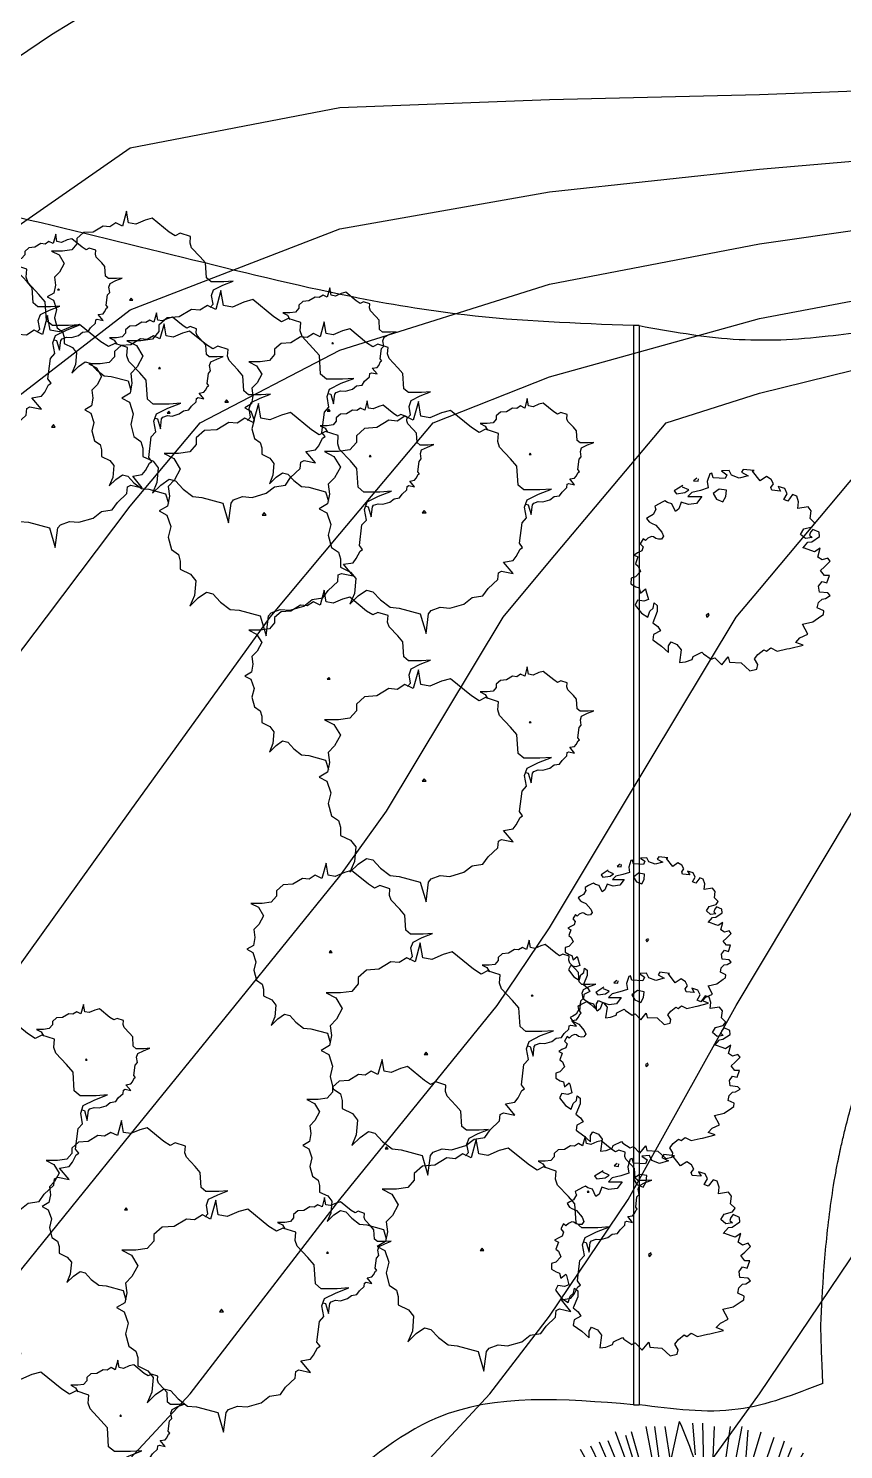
# Model space of a CAD drawing. Header units: millimetres. Extents: x -2023021 to 4454414, y -304659 to 993992.
# Drawn here: x 779806 to 800767, y 807687 to 844215 of the extents above; entities that cross this region are included whole.
import ezdxf

# ---------------------------------------------------------------- set-up
doc = ezdxf.new("R2010")
doc.units = ezdxf.units.MM
doc.header["$LTSCALE"] = 10
doc.header["$MEASUREMENT"] = 0
doc.layers.add('contour', color=254, linetype='Continuous')
doc.layers.add('zelen', color=69, linetype='Continuous')

# ---------------------------------------------------------------- blocks, each defined once
blk = doc.blocks.new('contour')
at = {"color": 9, "true_color": 0xc7c8ca}
for points in [[(296848, 121488), (302240, 121488), (304936, 123706), (307632, 126202), (310329, 128697), (313025, 131192), (315182, 133688), (318417, 137431), (319615, 138678), (323809, 142172), (325607, 143669), (329201, 146391), (332572, 148660), (334594, 149908), (339986, 149908), (345378, 149373), (350770, 149059), (356163, 148982), (361555, 148799), (366947, 148660), (372339, 148541), (377732, 148422), (383124, 148295), (388516, 148173)], [(296848, 115943), (302240, 115943), (305610, 118715), (307632, 120379), (311677, 123706), (313025, 124954), (316620, 128697), (318417, 130836), (320813, 133688), (323809, 136807), (325427, 138678), (329201, 141854), (331598, 143669), (334594, 145749), (339986, 146788), (345378, 146996), (350770, 147124), (356163, 147329), (361555, 147377), (366947, 147412), (372339, 147353), (377732, 147234), (383124, 147078), (388516, 146956)], [(296848, 110397), (302240, 110397), (306862, 113725), (307632, 114348), (313025, 118715), (317818, 123706), (318417, 124330), (322611, 128697), (323809, 130123), (326805, 133688), (329201, 136540), (330819, 138678), (334594, 141590), (339986, 143669), (345378, 144620), (350770, 145205), (356163, 145665), (361555, 145951), (366947, 146165), (372339, 146165), (377732, 146046), (383124, 145860), (388516, 145739)], [(308403, 108734), (313025, 112477), (314373, 113725), (318417, 117468), (319765, 118715), (323809, 122993), (324483, 123706), (328602, 128697), (329201, 129410), (332437, 133688), (334594, 136540), (336391, 138678), (339986, 140550), (345378, 142243), (350770, 143285), (353467, 143669), (356163, 144002), (361555, 144525), (366947, 144917), (372339, 144976), (377732, 144857), (383124, 144643), (388516, 144521)], [(318417, 110873), (321498, 113725), (323809, 115863), (326505, 118715), (329201, 121567), (330999, 123706), (334594, 128697), (338189, 133688), (339986, 135827), (342382, 138678), (345378, 139867), (350770, 141366), (356163, 142381), (361555, 143115), (366947, 143669), (372339, 143788), (377732, 143669), (383124, 143432), (388516, 143304)], [(323809, 108734), (329201, 113725), (333246, 118715), (334594, 120379), (337290, 123706), (339986, 127033), (341184, 128697), (344180, 133688), (345378, 135114), (348374, 138678), (350770, 139446), (356163, 140771), (361555, 141728), (366947, 142452), (372339, 142600), (377732, 142452), (383124, 142243), (388516, 142087)], [(334594, 112061), (336134, 113725), (339986, 118715), (344030, 123706), (345378, 125702), (347176, 128697), (350171, 133688), (350770, 134401), (354365, 138678), (356163, 139161), (361555, 140342), (366947, 141235), (372339, 141411), (377732, 141235), (383124, 141055), (388516, 140869)], [(335942, 73798), (335942, 78789), (335672, 83780), (335672, 88771), (335672, 93762), (335492, 98752), (335492, 103743), (339216, 108734), (339986, 109566), (343838, 113725), (345378, 115721), (347400, 118715), (350171, 123706), (350770, 124704), (353167, 128697), (355623, 133688), (356163, 134311), (360357, 138678), (361555, 138956), (366947, 140017), (372339, 140223), (377732, 140017), (383124, 139867), (388516, 139652)], [(350770, 73798), (349422, 78789), (347535, 83780), (346457, 88771), (345378, 93762), (344479, 98752), (343838, 103743), (345378, 106238), (347176, 108734), (350770, 113725), (354141, 118715), (356163, 122458), (356837, 123706), (359158, 128697), (361555, 133688), (366348, 138678), (366947, 138800)]]:
    blk.add_lwpolyline(points, dxfattribs=at)
blk = doc.blocks.new('K12-2')
at = {"linetype": 'Continuous'}
for p, q in [((37.2, 242.9), (32.8, 236)), ((63.4, 239.9), (37.2, 242.9)), ((-75.8, 221.1), (-83.8, 215.1)), ((-83.8, 215.1), (-72.9, 214.1)), ((-72.9, 214.1), (-71.7, 220.1)), ((-44.2, 231.8), (-50.5, 213.2)), ((-50.5, 213.2), (-47.9, 197.6)), ((-39.4, 233.2), (-44.2, 231.8)), ((-36.4, 222.2), (-39.4, 233.2)), ((-7.3, 220.3), (-36.4, 222.2)), ((2.7, 240.4), (-16, 239.4)), ((-16, 239.4), (-2.9, 229.8)), ((-2.9, 229.8), (-7.3, 220.3)), ((8.5, 228.4), (2.7, 240.4)), ((26.9, 221), (8.5, 228.4)), ((49, 227.3), (26.9, 221)), ((32.8, 236), (49, 227.3)), ((60, 238.5), (63.4, 239.9)), ((78.2, 215.1), (60, 238.5)), ((93.3, 225.4), (78.2, 215.1)), ((104.7, 218.1), (93.3, 225.4)), ((104.4, 199), (110.7, 207.7)), ((110.7, 207.7), (104.7, 218.1)), ((-110.2, 203.6), (-131.2, 190.2)), ((-131.2, 190.2), (-125.8, 183.5)), ((-125.8, 183.5), (-105.1, 186.5)), ((-111, 199.8), (-111, 199.8)), ((-95.4, 192.9), (-111, 199.8)), ((-105.1, 186.5), (-95.4, 192.9)), ((-88.1, 186.5), (-97.6, 176.8)), ((-97.6, 176.8), (-63.8, 176.4)), ((-67.3, 191.3), (-88.1, 186.5)), ((-63.8, 176.4), (-76.3, 160)), ((-47.9, 197.6), (-67.3, 191.3)), ((-21.4, 194.8), (-36.4, 183.8)), ((-36.4, 183.8), (-28.2, 170.2)), ((-3.9, 191.8), (-21.4, 194.8)), ((-12.6, 163.9), (-5.4, 176.8)), ((-5.4, 176.8), (-3.9, 191.8)), ((106.8, 191.8), (104.4, 199)), ((128.2, 190), (106.8, 191.8)), ((138, 196), (121.7, 200.8)), ((121.7, 200.8), (128.2, 190)), ((135.7, 169.7), (144, 183.5)), ((144, 183.5), (138, 196)), ((157.2, 181.4), (145.4, 165.6)), ((167.4, 177.8), (157.2, 181.4)), ((171.9, 163.7), (167.4, 177.8)), ((-175.4, 145), (-182.4, 133.1)), ((-167.8, 158.9), (-178.2, 152.9)), ((-178.2, 152.9), (-177.3, 149.7)), ((-177.3, 149.7), (-175.4, 145)), ((-160.5, 162.6), (-167.8, 158.9)), ((-153.5, 166), (-160.5, 162.6)), ((-147.4, 162.3), (-153.5, 166)), ((-136.5, 159.1), (-147.4, 162.3)), ((-127.8, 140.5), (-136.5, 159.1)), ((-119.9, 146.4), (-127.8, 140.5)), ((-113.7, 163.2), (-119.9, 146.4)), ((-96.1, 157.5), (-113.7, 163.2)), ((-76.3, 160), (-96.1, 157.5)), ((-28.2, 170.2), (-12.6, 163.9)), ((145.4, 165.6), (135.7, 169.7)), ((170.3, 147.4), (171.9, 163.7)), ((194.8, 151.5), (170.3, 147.4)), ((202.5, 141.9), (194.8, 151.5)), ((200.1, 122.9), (202.5, 141.9)), ((-191.6, 127.6), (-198.2, 123.6)), ((-198.2, 123.6), (-192.1, 115.1)), ((-192.1, 115.1), (-186.3, 111.9)), ((-182.4, 133.1), (-191.6, 127.6)), ((-186.3, 111.9), (-175.4, 106.9)), ((-175.4, 106.9), (-161.2, 90.2)), ((211.3, 112.1), (200.1, 122.9)), ((204.7, 103.2), (211.3, 112.1)), ((-206.4, 74.1), (-213.7, 61.9)), ((-200.8, 69.6), (-206.4, 74.1)), ((-195, 75.5), (-200.8, 69.6)), ((-186.7, 79.2), (-195, 75.5)), ((-181.6, 78.5), (-186.7, 79.2)), ((-176.1, 74.4), (-181.6, 78.5)), ((-169, 72.7), (-176.1, 74.4)), ((-162.2, 73), (-169, 72.7)), ((-157.4, 80.3), (-162.2, 73)), ((-161.2, 90.2), (-157.4, 80.3)), ((176.5, 84.7), (184.3, 97.8)), ((188.7, 74.2), (176.5, 84.7)), ((184.3, 97.8), (204.7, 103.2)), ((204.5, 76.7), (188.7, 74.2)), ((200.9, 89.6), (198.2, 82.4)), ((198.2, 82.4), (204.5, 76.7)), ((206.5, 96.9), (200.9, 89.6)), ((203.8, 66.6), (222.9, 79)), ((222, 90), (206.5, 96.9)), ((222.9, 79), (222, 90)), ((-220, 39.8), (-228.5, 34.3)), ((-210.1, 44.4), (-220, 39.8)), ((-213.7, 61.9), (-206.6, 54.3)), ((-206.6, 54.3), (-210.1, 44.4)), ((181.9, 50.9), (194.6, 65.4)), ((183.9, 51.6), (181.9, 50.9)), ((204, 44.2), (183.9, 51.6)), ((194.6, 65.4), (203.8, 66.6)), ((210.8, 41.9), (204, 44.2)), ((224.6, 50.9), (210.8, 41.9)), ((218.3, 29.3), (224.6, 50.9)), ((-228.5, 34.3), (-219.3, 29.9)), ((-219.3, 29.9), (-225.6, 12.9)), ((-225.6, 12.9), (-218.6, 7.6)), ((-218.6, 7.6), (-213, -5.8)), ((6.3, 3.5), (0, 0)), ((0, 0), (2, -5.3)), ((5.1, -2.8), (8, 1.4)), ((229, 22.6), (218.3, 29.3)), ((225.2, -3), (235.1, 5.3)), ((242.8, 27), (229, 22.6)), ((235.1, 5.3), (248.9, 19.4)), ((248.9, 19.4), (242.8, 27)), ((-236.1, -22.1), (-236.3, -35.7)), ((-225.4, -18.7), (-236.1, -22.1)), ((-213, -5.8), (-225.4, -18.7)), ((2, -5.3), (5.1, -2.8)), ((220.7, -41.4), (229, -30.1)), ((235.1, -15.6), (225.2, -3)), ((229, -30.1), (240.7, -33.2)), ((247, -15.6), (235.1, -15.6)), ((240.7, -33.2), (247, -15.6)), ((-236.3, -35.7), (-224.6, -42.8)), ((-224.6, -42.8), (-216.4, -45.4)), ((-216.4, -45.4), (-213.2, -58.2)), ((-213.2, -58.2), (-201.3, -48.3)), ((-201.3, -48.3), (-199.7, -51.6)), ((-199.7, -51.6), (-193.8, -74.2)), ((222.5, -56), (220.7, -41.4)), ((242.9, -58), (222.5, -56)), ((237.1, -71.8), (248.7, -64.5)), ((248.7, -64.5), (242.9, -58)), ((-220.3, -75.8), (-226.3, -87.3)), ((-226.3, -87.3), (-211, -107.5)), ((-204.7, -78.3), (-220.3, -75.8)), ((-193.8, -74.2), (-204.7, -78.3)), ((-195.5, -117.2), (-190.7, -102)), ((-190.7, -102), (-182.1, -94.6)), ((-172.2, -103.4), (-183.1, -130.3)), ((-182.1, -94.6), (-179.7, -82.4)), ((-179.7, -82.4), (-172.2, -88.4)), ((-172.2, -88.4), (-172.2, -103.4)), ((217.3, -94.4), (220, -81.1)), ((233.4, -101.5), (217.3, -94.4)), ((220, -81.1), (228.8, -72.8)), ((228.8, -72.8), (237.1, -71.8)), ((232.4, -110.3), (233.4, -101.5)), ((-211, -107.5), (-195.5, -117.2)), ((-183.1, -130.3), (-170.9, -139.7)), ((181.4, -133.6), (206.7, -128)), ((194.5, -158), (181.4, -133.6)), ((206.7, -128), (225.9, -114.4)), ((225.9, -114.4), (232.4, -110.3)), ((-181.2, -159.5), (-182.9, -172.4)), ((-182.9, -172.4), (-162.4, -187.2)), ((-164.2, -150.3), (-181.2, -159.5)), ((-170.9, -139.7), (-164.2, -150.3)), ((165.1, -178.2), (175.1, -167.4)), ((175.1, -167.4), (194.5, -158)), ((-162.4, -187.2), (-144.5, -203.3)), ((-144.7, -186.7), (-138.7, -177)), ((-144.5, -203.3), (-144.7, -186.7)), ((-138.7, -177), (-124.3, -183.3)), ((-124.3, -183.3), (-113.9, -196.4)), ((-113.9, -196.4), (-118.2, -227.7)), ((-85, -212.5), (-63.4, -202.2)), ((-63.4, -202.2), (-60, -206.3)), ((-60, -206.3), (-40.6, -219.2)), ((64.3, -218.5), (72.9, -207.5)), ((72.9, -207.5), (86.9, -196)), ((86.9, -196), (93.8, -199.9)), ((93.8, -199.9), (104, -192)), ((104, -192), (119.8, -199.8)), ((119.8, -199.8), (143.5, -194.3)), ((143.5, -194.3), (149.6, -193.4)), ((149.6, -193.4), (183.1, -184.9)), ((183.1, -184.9), (165.1, -178.2)), ((-118.2, -227.7), (-103.4, -225.6)), ((-103.4, -225.6), (-87.6, -219.7)), ((-87.6, -219.7), (-85, -212.5)), ((-40.6, -219.2), (-32.1, -215.5)), ((-32.1, -215.5), (-15, -233)), ((-15, -233), (0.7, -213.7)), ((0.7, -213.7), (3.4, -226.1)), ((3.4, -226.1), (32.3, -227.9)), ((32.3, -227.9), (53.2, -247.3)), ((72.2, -232.3), (64.3, -218.5)), ((70.2, -243.2), (72.2, -232.3)), ((53.2, -247.3), (70.2, -243.2))]:
    blk.add_line(p, q, dxfattribs=at)
blk = doc.blocks.new('Clump of Trees or Bushes - plan')
for points in [[(-10.993, 56.487), (-9.228, 58.426), (-10.144, 63.512), (-8.923, 67.033), (-3.43, 69.772), (2.673, 72.119), (-2.82, 71.728), (-10.449, 71.728), (-13.195, 74.075), (-13.806, 83.073), (-16.857, 86.594), (-22.045, 92.071), (-22.961, 94.81), (-22.656, 98.722), (-28.759, 100.678), (-31.811, 99.113), (-35.472, 101.461), (-45.543, 109.676), (-49.815, 108.503), (-55.308, 106.155), (-59.58, 106.938), (-60.801, 113.98), (-63.242, 104.982), (-67.209, 106.938), (-70.872, 104.59), (-74.839, 104.982), (-80.637, 101.461), (-86.435, 101.069), (-90.402, 97.548), (-90.402, 94.419), (-93.454, 90.898), (-98.947, 90.115), (-105.66, 90.115), (-101.083, 87.768), (-98.031, 82.682), (-100.778, 77.596), (-103.829, 74.466), (-103.219, 69.772), (-104.134, 65.077), (-108.102, 62.73), (-104.439, 60.774), (-102.609, 55.297), (-103.829, 50.211), (-102.303, 44.342), (-98.947, 41.995), (-98.031, 38.865), (-98.031, 34.953), (-93.148, 32.606), (-90.707, 29.476), (-91.317, 22.434), (-93.454, 17.348), (-89.487, 21.26), (-85.519, 23.999), (-82.468, 23.216), (-78.806, 19.304), (-74.228, 15.783), (-69.956, 15.392), (-59.886, 12.653), (-58.254, 7.074)], [(59.448, 5.262), (60.936, 4.858), (62.652, -1.011), (63.415, 4.858), (64.178, 5.836), (66.848, 6.814), (69.709, 6.569), (73.905, 7.792), (76.385, 9.748), (79.627, 10.237), (81.153, 12.438), (84.014, 15.127), (84.205, 17.084), (85.158, 17.573), (88.591, 16.839), (85.73, 20.262), (88.591, 20.751), (89.545, 21.974), (90.689, 24.174), (91.452, 24.663), (90.499, 25.886), (91.261, 31.999), (92.596, 33.466), (92.024, 36.645), (92.787, 38.845), (96.22, 40.557), (100.035, 42.024), (96.602, 41.779), (91.834, 41.779), (90.117, 43.246), (89.736, 48.871), (87.828, 51.071), (84.586, 54.494), (84.014, 56.206), (84.205, 58.651), (80.39, 59.873), (78.483, 58.895), (76.194, 60.362), (69.9, 65.497), (67.23, 64.764), (63.797, 63.297), (61.126, 63.786), (60.364, 68.187), (58.838, 62.563), (56.358, 63.786), (54.07, 62.319), (51.59, 62.563), (47.966, 60.362), (44.343, 60.118), (41.863, 57.917), (41.863, 55.961), (39.956, 53.761), (36.523, 53.272), (32.327, 53.272), (35.187, 51.805), (36.641, 49.381)]]:
    blk.add_lwpolyline(points)
for points in [[(-4.577, 66.508), (-7.629, 55.261), (-12.588, 57.706), (-17.166, 54.772), (-22.125, 55.261), (-29.372, 50.86), (-36.62, 50.371), (-41.579, 45.969), (-41.579, 42.057), (-45.393, 37.656), (-52.259, 36.678), (-60.651, 36.678), (-54.93, 33.743), (-51.115, 27.386), (-54.548, 21.029), (-58.363, 17.116), (-57.6, 11.248), (-58.744, 5.38), (-63.703, 2.446), (-59.126, 0), (-56.837, -6.846), (-58.363, -13.203), (-56.455, -20.539), (-52.259, -23.473), (-51.115, -27.385), (-51.115, -32.275), (-45.012, -35.21), (-41.96, -39.122), (-42.723, -47.924), (-45.393, -54.282), (-40.434, -49.391), (-35.475, -45.968), (-31.661, -46.946), (-27.083, -51.837), (-21.362, -56.238), (-16.021, -56.727), (-3.433, -60.15), (0, -71.887), (1.526, -60.15), (3.052, -58.194), (8.392, -56.238), (14.114, -56.727), (22.506, -54.282), (27.465, -50.369), (33.949, -49.391), (37.001, -44.99), (42.723, -39.611), (43.104, -35.699), (45.012, -34.721), (51.878, -36.188), (46.156, -29.341), (51.878, -28.363), (53.785, -25.918), (56.074, -21.517), (57.6, -20.539), (55.692, -18.094), (57.218, -5.868), (59.888, -2.934), (58.744, 3.424), (60.27, 7.825), (67.136, 11.248), (74.765, 14.182), (67.899, 13.693), (58.363, 13.693), (54.93, 16.627), (54.167, 27.875), (50.352, 32.276), (43.867, 39.123), (42.723, 42.546), (43.104, 47.436), (35.475, 49.882), (31.661, 47.925), (27.083, 50.86), (14.495, 61.129), (9.155, 59.662), (2.289, 56.728), (-3.052, 57.706)], [(-58.055, 61.947), (-58.97, 60.774), (-57.139, 60.774)], [(62.08, 35.667), (61.508, 34.933), (62.652, 34.933)], [(-1.144, 1.468), (-2.289, 0), (0, 0)]]:
    blk.add_lwpolyline(points, close=True)
blk = doc.blocks.new('T12')
for p, q in [((-0.1347, 0.5457), (-0.2532, 1.1696)), ((-0.1641, 0.8312), (-0.2091, 1.1696)), ((-0.1268, 0.9828), (-0.1572, 1.1696)), ((-0.0015, 1.0262), (-0.0162, 1.1872)), ((0.0435, 0.8042), (0.0357, 1.1872)), ((0.0435, 0.2249), (0.1767, 1.1696)), ((0.066, 0.5457), (0.0954, 1.1696)), ((0.0876, 0.4035), (0.2364, 1.1696)), ((-0.1494, 0.306), (-0.4911, 1.0897)), ((-0.0231, 0.0475), (-0.446, 1.0979)), ((-0.1494, 0.4305), (-0.4088, 1.1426)), ((-0.0975, 0.2966), (-0.3569, 1.1249)), ((-0.1425, 0.4928), (-0.3276, 1.1426)), ((0.021, 0.1098), (0.3324, 1.1426)), ((0.1179, 0.2966), (0.3989, 1.1155)), ((0.2511, 0.9463), (0.2658, 1.152)), ((0.2589, 0.5375), (0.4518, 1.0979)), ((-0.2982, 0.5375), (-0.587, 1.0533)), ((-0.1425, 0.2519), (-0.5351, 1.0709)), ((0.3324, 0.6702), (0.488, 1.0627)), ((0.3843, 0.7513), (0.5478, 1.0356)), ((-0.2835, 0.4834), (-0.6389, 0.9828)), ((0.4959, 0.8312), (0.5997, 1.0004)), ((-0.4764, 0.7149), (-0.6683, 0.9287)), ((0.6222, 0.7243), (0.7485, 0.8841)), ((0.629, 0.7948), (0.7181, 0.9205)), ((-0.6683, 0.6173), (-0.8465, 0.8394)), ((-0.6908, 0.7149), (-0.8024, 0.8488)), ((0.5331, 0.5633), (0.8151, 0.8394)), ((-0.3873, 0.3142), (-0.9356, 0.7419)), ((-0.6017, 0.5375), (-0.8612, 0.7948)), ((0.1023, 0.0921), (0.867, 0.7948)), ((0.2589, 0.2167), (0.911, 0.7325)), ((-0.3276, 0.2249), (-0.9806, 0.689)), ((0.0288, 0.0205), (0.9629, 0.6526)), ((-0.0681, 0.0557), (-1.01, 0.6173)), ((0.488, 0.2613), (0.9776, 0.6256)), ((0.5771, 0.2966), (1.0226, 0.5997)), ((-0.5949, 0.2613), (-1.0697, 0.5281)), ((-0.4911, 0.2519), (-1.0325, 0.5551)), ((-0.2316, 0.1192), (-1.0991, 0.4576)), ((0.3255, 0.1814), (1.0452, 0.501)), ((0.8219, 0.3412), (1.0373, 0.4388)), ((-0.2982, 0.1274), (-1.1138, 0.4035)), ((0.9414, 0.3412), (1.0745, 0.3859)), ((-0.6321, 0.1991), (-1.1363, 0.3412)), ((-1.0766, 0.2167), (-1.1657, 0.2343)), ((-0.7731, 0.2167), (-1.1588, 0.279)), ((0.9776, 0.1814), (1.1411, 0.2249)), ((0.7553, 0.1004), (1.1558, 0.1544)), ((-1.01, 0.0827), (-1.151, 0.1004)), ((0.6594, 0.0827), (1.1558, 0.1004)), ((-0.9356, 0.0557), (-1.1657, 0.0475)), ((-0.7055, -0.0148), (-1.151, 0.0028)), ((0.488, 0.0299), (1.1636, 0.0381)), ((-0.4911, -0.0148), (-1.1951, -0.1311)), ((-0.2757, -0.0324), (-1.1804, -0.2016)), ((-0.8024, -0.0324), (-1.1804, -0.0594)), ((-0.075, -0.0148), (-1.1432, -0.3003)), ((0.0357, -0.0418), (0.77, -0.8608)), ((0.1473, -0.0066), (1.1783, -0.05)), ((0.3774, -0.0594), (1.1783, -0.157)), ((-0.3423, -0.1311), (-1.0697, -0.4954)), ((-0.0906, -0.1217), (-0.7359, -0.9407)), ((-0.0231, -0.1123), (0.1023, -1.1639)), ((0.0063, -0.1311), (0.1767, -1.1545)), ((0.1473, -0.1311), (0.8366, -0.7985)), ((0.6369, -0.1393), (1.1558, -0.2192)), ((-0.446, -0.1664), (-1.1432, -0.345)), ((-0.3941, -0.157), (-1.106, -0.4155)), ((-0.0084, -0.157), (0.0357, -1.1545)), ((0.2217, -0.1664), (0.9189, -0.7362)), ((0.7407, -0.1758), (1.1039, -0.2815)), ((-0.0162, -0.2557), (-0.0015, -1.1545)), ((0.2658, -0.2192), (0.911, -0.8079)), ((0.9257, -0.2815), (1.0892, -0.3179)), ((-0.6389, -0.3356), (-1.0325, -0.54)), ((-0.2835, -0.3179), (-0.7574, -0.9148)), ((-0.1866, -0.2909), (-0.684, -0.9407)), ((-0.0309, -0.3262), (-0.0681, -1.1815)), ((0.2364, -0.3262), (0.7113, -0.9148)), ((0.5331, -0.345), (0.9629, -0.6916)), ((1.0001, -0.345), (1.0971, -0.3532)), ((-0.6987, -0.3884), (-1.0247, -0.594)), ((-0.3795, -0.3978), (-0.8171, -0.8337)), ((-0.3354, -0.3626), (-0.7574, -0.8702)), ((-0.2316, -0.3978), (-0.6242, -0.9947)), ((0.2736, -0.3708), (0.6437, -0.9853)), ((0.6516, -0.3802), (0.9776, -0.6469)), ((0.7632, -0.4155), (1.0226, -0.5846)), ((-0.261, -0.4695), (-0.5577, -1.0123)), ((0.1101, -0.4871), (0.2139, -1.1463)), ((0.9776, -0.4695), (1.0452, -0.513)), ((-0.7799, -0.6199), (-0.9062, -0.7456)), ((-0.684, -0.594), (-0.869, -0.7809)), ((-0.305, -0.6117), (-0.5126, -1.0394)), ((-0.0828, -0.6117), (-0.1719, -1.1369)), ((0.162, -0.6117), (0.2805, -1.1016)), ((-0.3197, -0.7186), (-0.4686, -1.0746)), ((-0.0681, -0.6645), (-0.1053, -1.1275)), ((0.2589, -0.8161), (0.3255, -1.1016)), ((0.4587, -0.8079), (0.5771, -1.0029)), ((-0.2091, -0.923), (-0.2463, -1.1463)), ((0.3177, -0.896), (0.3774, -1.057)), ((-0.3648, -0.9583), (-0.4539, -1.1016)), ((0.4734, -0.9501), (0.5037, -1.0394))]:
    blk.add_line(p, q)
for points in [[(-0.0139, 0.0114, -0.018232), (-0.0936, 0.2904, -0.024654), (-0.1347, 0.501, -0.00785), (-0.1671, 0.7541, -0.014321), (-0.1494, 0.8935), (-0.0828, 1.1954)], [(-0.0139, 0.0114, 0.025596), (0.0353, 0.3018, 0.037835), (0.0435, 0.501, 0.00676), (0.0332, 0.7157, 0.00961), (0.021, 0.8664, 0.051445), (-0.0045, 0.9904, 0.029602), (-0.0828, 1.1954)], [(-0.0136, 0.0111, 0.025596), (0.2089, 0.2041, 0.037835), (0.3418, 0.3528, 0.00676), (0.4702, 0.5252, 0.00961), (0.5565, 0.6493, 0.051445), (0.6155, 0.7612, 0.029602), (0.6853, 0.9694)], [(-0.0136, 0.0111, -0.018232), (0.102, 0.2772, -0.024654), (0.2041, 0.466, -0.00785), (0.3398, 0.682, -0.014321), (0.442, 0.7784), (0.6853, 0.9694)], [(-0.0128, 0.0121, 0.025596), (-0.1512, 0.2721, 0.037835), (-0.2664, 0.4348, 0.00676), (-0.4058, 0.5985, 0.00961), (-0.5075, 0.7104, 0.051445), (-0.6034, 0.7929, 0.029602), (-0.7907, 0.9074)], [(-0.0128, 0.0121, -0.018232), (-0.2463, 0.1843, -0.024654), (-0.4075, 0.326, -0.00785), (-0.5878, 0.5065, -0.014321), (-0.6589, 0.6277), (-0.7907, 0.9074)], [(-0.0048, 0.0132, -0.018232), (0.2536, 0.1453, -0.024654), (0.4524, 0.2262, -0.00785), (0.6944, 0.3069, -0.014321), (0.8346, 0.3164), (1.1437, 0.3094)], [(-0.0048, 0.0132, 0.025596), (0.2897, 0.021, 0.037835), (0.4868, 0.0514, 0.00676), (0.6954, 0.103, 0.00961), (0.841, 0.144, 0.051445), (0.9576, 0.193, 0.029602), (1.1437, 0.3094)], [(-0.0214, 0.0136, 0.025596), (-0.2976, 0.116, 0.037835), (-0.4919, 0.161, 0.00676), (-0.7048, 0.1908, 0.00961), (-0.8552, 0.2068, 0.051445), (-0.9817, 0.2048, 0.029602), (-1.1977, 0.1659)], [(-0.0214, 0.0136, -0.018232), (-0.3104, -0.0129, -0.024654), (-0.525, -0.0141, -0.00785), (-0.7797, 0.0011, -0.014321), (-0.9134, 0.0444), (-1.1977, 0.1659)], [(0.0001, 0.0131, 0.025596), (-0.1492, -0.2408, 0.037835), (-0.2276, -0.4241, 0.00676), (-0.2943, -0.6285, 0.00961), (-0.3364, -0.7737, 0.051445), (-0.3567, -0.8986, 0.029602), (-0.3564, -1.1181)], [(0.0001, 0.0131, -0.018232), (-0.0246, -0.276, -0.024654), (-0.0611, -0.4875, -0.00785), (-0.1207, -0.7355, -0.014321), (-0.1868, -0.8595), (-0.3564, -1.1181)], [(-0.014, 0.005, 0.025596), (0.0455, -0.2835, 0.037835), (0.1101, -0.4721, 0.00676), (0.1976, -0.6685, 0.00961), (0.2637, -0.8045, 0.051445), (0.3324, -0.9107, 0.029602), (0.4797, -1.0734)], [(-0.014, 0.005, -0.018232), (0.1615, -0.2261, -0.024654), (0.2762, -0.4075, -0.00785), (0.3982, -0.6315, -0.014321), (0.4322, -0.7679), (0.4797, -1.0734)], [(-0.0028, 0.0018, 0.025596), (0.2362, -0.1704, 0.037835), (0.4114, -0.2657, 0.00676), (0.6086, -0.3511, 0.00961), (0.7493, -0.4066, 0.051445), (0.8718, -0.4383, 0.029602), (1.0904, -0.4585)], [(-0.0028, 0.0018, -0.018232), (0.2828, -0.0497, -0.024654), (0.49, -0.1057, -0.00785), (0.7314, -0.1882, -0.014321), (0.8487, -0.2656), (1.0904, -0.4585)], [(0, -0.0051, 0.025596), (-0.2733, -0.115, 0.037835), (-0.4474, -0.2123, 0.00676), (-0.625, -0.3334, 0.00961), (-0.747, -0.4226, 0.051445), (-0.8393, -0.5092, 0.029602), (-0.9731, -0.6832)], [(0, -0.0051, -0.018232), (-0.1961, -0.2189, -0.024654), (-0.3542, -0.3641, -0.00785), (-0.5529, -0.5242, -0.014321), (-0.681, -0.5819), (-0.9731, -0.6832)]]:
    blk.add_lwpolyline(points, format="xyb")

msp = doc.modelspace()

# ---------------------------------------------------------------- linework, layer by layer
for p, q in [((795362, 836576), (795362, 808840)), ((795512, 836576), (795362, 836576)), ((795512, 836576), (795512, 808840)), ((795512, 835377), (795512, 835377)), ((795362, 808840), (795512, 808840))]:
    msp.add_line(p, q)
at = {"linetype": 'Continuous'}
for p, q in [((798189, 832882), (798142, 832809)), ((798465, 832850), (798189, 832882)), ((796995, 832653), (796910, 832589)), ((796910, 832589), (797025, 832578)), ((797025, 832578), (797038, 832641)), ((797329, 832765), (797262, 832569)), ((797262, 832569), (797289, 832404)), ((797379, 832780), (797329, 832765)), ((797411, 832664), (797379, 832780)), ((797718, 832643), (797411, 832664)), ((797824, 832856), (797627, 832845)), ((797627, 832845), (797765, 832744)), ((797765, 832744), (797718, 832643)), ((797885, 832729), (797824, 832856)), ((798079, 832651), (797885, 832729)), ((798313, 832718), (798079, 832651)), ((798142, 832809), (798313, 832718)), ((798429, 832836), (798465, 832850)), ((798621, 832589), (798429, 832836)), ((798781, 832697), (798621, 832589)), ((798901, 832621), (798781, 832697)), ((798898, 832419), (798964, 832511)), ((798964, 832511), (798901, 832621)), ((796632, 832468), (796410, 832326)), ((796410, 832326), (796467, 832255)), ((796467, 832255), (796686, 832287)), ((796623, 832427), (796623, 832427)), ((796788, 832354), (796623, 832427)), ((796686, 832287), (796788, 832354)), ((796866, 832287), (796765, 832184)), ((796765, 832184), (797122, 832180)), ((797085, 832337), (796866, 832287)), ((797122, 832180), (796989, 832007)), ((797289, 832404), (797085, 832337)), ((797569, 832374), (797411, 832259)), ((797411, 832259), (797497, 832115)), ((797754, 832343), (797569, 832374)), ((797663, 832048), (797738, 832184)), ((797738, 832184), (797754, 832343)), ((798923, 832343), (798898, 832419)), ((799149, 832324), (798923, 832343)), ((799253, 832387), (799081, 832438)), ((799081, 832438), (799149, 832324)), ((799228, 832109), (799316, 832255)), ((799316, 832255), (799253, 832387)), ((799456, 832233), (799331, 832066)), ((799564, 832195), (799456, 832233)), ((799611, 832046), (799564, 832195)), ((795943, 831848), (795869, 831723)), ((796024, 831995), (795914, 831932)), ((795914, 831932), (795923, 831898)), ((795923, 831898), (795943, 831848)), ((796101, 832035), (796024, 831995)), ((796174, 832070), (796101, 832035)), ((796239, 832031), (796174, 832070)), ((796354, 831997), (796239, 832031)), ((796445, 831801), (796354, 831997)), ((796530, 831863), (796445, 831801)), ((796594, 832040), (796530, 831863)), ((796781, 831980), (796594, 832040)), ((796989, 832007), (796781, 831980)), ((797497, 832115), (797663, 832048)), ((799331, 832066), (799228, 832109)), ((799594, 831874), (799611, 832046)), ((799853, 831917), (799594, 831874)), ((799934, 831816), (799853, 831917)), ((799909, 831615), (799934, 831816)), ((795772, 831665), (795702, 831622)), ((795702, 831622), (795767, 831532)), ((795767, 831532), (795828, 831499)), ((795869, 831723), (795772, 831665)), ((795828, 831499), (795943, 831447)), ((795943, 831447), (796094, 831269)), ((799742, 831349), (799957, 831407)), ((800027, 831501), (799909, 831615)), ((799957, 831407), (800027, 831501)), ((795616, 831099), (795539, 830971)), ((795675, 831053), (795616, 831099)), ((795736, 831114), (795675, 831053)), ((795824, 831153), (795736, 831114)), ((795878, 831146), (795824, 831153)), ((795936, 831103), (795878, 831146)), ((796011, 831084), (795936, 831103)), ((796083, 831088), (796011, 831084)), ((796133, 831165), (796083, 831088)), ((796094, 831269), (796133, 831165)), ((799659, 831211), (799742, 831349)), ((799788, 831101), (799659, 831211)), ((799955, 831127), (799788, 831101)), ((799918, 831264), (799889, 831187)), ((799889, 831187), (799955, 831127)), ((799977, 831340), (799918, 831264)), ((799948, 831021), (800149, 831152)), ((800140, 831267), (799977, 831340)), ((800149, 831152), (800140, 831267)), ((795472, 830737), (795383, 830679)), ((795383, 830679), (795480, 830633)), ((795576, 830786), (795472, 830737)), ((795539, 830971), (795614, 830890)), ((795614, 830890), (795576, 830786)), ((799717, 830855), (799851, 831008)), ((799738, 830862), (799717, 830855)), ((799950, 830784), (799738, 830862)), ((799851, 831008), (799948, 831021)), ((800022, 830760), (799950, 830784)), ((800167, 830855), (800022, 830760)), ((800101, 830627), (800167, 830855)), ((795480, 830633), (795413, 830453)), ((795413, 830453), (795487, 830397)), ((795487, 830397), (795546, 830255)), ((800214, 830556), (800101, 830627)), ((800174, 830285), (800278, 830373)), ((800359, 830603), (800214, 830556)), ((800278, 830373), (800424, 830522)), ((800424, 830522), (800359, 830603)), ((795302, 830084), (795300, 829940)), ((795300, 829940), (795424, 829865)), ((795415, 830119), (795302, 830084)), ((795546, 830255), (795415, 830119)), ((800126, 829880), (800214, 830000)), ((800278, 830153), (800174, 830285)), ((800214, 830000), (800338, 829966)), ((800404, 830153), (800278, 830153)), ((800338, 829966), (800404, 830153)), ((795424, 829865), (795510, 829837)), ((795510, 829837), (795544, 829703)), ((795544, 829703), (795670, 829807)), ((795670, 829807), (795686, 829772)), ((795686, 829772), (795749, 829533)), ((800146, 829725), (800126, 829880)), ((800361, 829705), (800146, 829725)), ((800300, 829559), (800422, 829636)), ((800422, 829636), (800361, 829705)), ((795469, 829516), (795406, 829395)), ((795406, 829395), (795567, 829182)), ((795634, 829490), (795469, 829516)), ((795749, 829533), (795634, 829490)), ((795731, 829079), (795781, 829240)), ((795781, 829240), (795873, 829318)), ((795977, 829225), (795862, 828941)), ((795873, 829318), (795898, 829447)), ((795898, 829447), (795977, 829384)), ((795977, 829384), (795977, 829225)), ((800090, 829320), (800119, 829460)), ((800261, 829246), (800090, 829320)), ((800119, 829460), (800212, 829548)), ((800212, 829548), (800300, 829559)), ((800250, 829152), (800261, 829246)), ((795567, 829182), (795731, 829079)), ((795862, 828941), (795991, 828842)), ((795991, 828842), (796061, 828730)), ((799711, 828906), (799979, 828965)), ((799849, 828648), (799711, 828906)), ((799979, 828965), (800182, 829109)), ((800182, 829109), (800250, 829152)), ((795882, 828633), (795864, 828497)), ((795864, 828497), (796081, 828340)), ((796061, 828730), (795882, 828633)), ((799539, 828435), (799645, 828549)), ((799645, 828549), (799849, 828648)), ((796081, 828340), (796269, 828170)), ((796268, 828346), (796331, 828448)), ((796269, 828170), (796268, 828346)), ((796331, 828448), (796483, 828381)), ((796483, 828381), (796593, 828243)), ((796593, 828243), (796548, 827913)), ((796898, 828073), (797126, 828181)), ((797126, 828181), (797162, 828138)), ((797162, 828138), (797366, 828002)), ((798474, 828010), (798566, 828125)), ((798566, 828125), (798713, 828247)), ((798713, 828247), (798787, 828206)), ((798787, 828206), (798894, 828290)), ((798894, 828290), (799061, 828208)), ((799061, 828208), (799311, 828265)), ((799311, 828265), (799375, 828275)), ((799375, 828275), (799729, 828364)), ((799729, 828364), (799539, 828435)), ((796548, 827913), (796704, 827935)), ((796704, 827935), (796871, 827997)), ((796871, 827997), (796898, 828073)), ((797366, 828002), (797456, 828041)), ((797456, 828041), (797638, 827857)), ((797638, 827857), (797803, 828060)), ((797803, 828060), (797831, 827929)), ((797831, 827929), (798137, 827911)), ((798137, 827911), (798357, 827705)), ((798357, 827705), (798537, 827748)), ((798559, 827864), (798474, 828010)), ((798537, 827748), (798559, 827864))]:
    msp.add_line(p, q, dxfattribs=at)
msp.add_lwpolyline([(797299, 829173), (797232, 829136), (797254, 829080), (797286, 829106), (797317, 829151)], dxfattribs=at)
for points, knots in [([(795362, 836576), (793912, 836631), (791475, 836723), (787603, 837374), (783718, 838344), (778774, 839558), (771158, 841229), (760461, 844357), (751559, 846066), (746785, 847039)], [0, 0, 0, 0, 4350.331225, 7307.035646, 11757.963323, 16358.700806, 22581.2468, 35145.002511, 49758.642477, 49758.642477, 49758.642477, 49758.642477]), ([(800230, 809386), (800177, 810765), (800181, 810857), (800189, 811025), (800192, 811100), (800198, 811216), (800200, 811257), (800203, 811331), (800205, 811364), (800208, 811429), (800210, 811462), (800215, 811560), (800219, 811626), (800230, 811822), (800239, 811954), (800266, 812361), (800288, 812638), (800340, 813192), (800370, 813470), (800440, 814026), (800481, 814304), (800538, 814639), (800547, 814695), (800577, 814862), (800598, 814974), (800626, 815113), (800631, 815140), (800641, 815186), (800645, 815205), (800652, 815239), (800655, 815255), (800661, 815285), (800665, 815301), (800675, 815347), (800681, 815378), (800701, 815470), (800715, 815531), (800757, 815714), (800786, 815835), (800869, 816165), (800925, 816372), (801040, 816783), (801100, 816987), (801222, 817392), (801285, 817593), (801411, 817992), (801475, 818191), (801602, 818586), (801666, 818782), (801791, 819174), (801853, 819369), (801918, 819577), (801922, 819591), (801930, 819616), (801934, 819628), (801941, 819651), (801944, 819662), (801955, 819697), (801962, 819720), (801983, 819789), (801998, 819836), (802040, 819975), (802068, 820069), (802149, 820336), (802201, 820511), (802307, 820863), (802361, 821041), (802471, 821396), (802528, 821574), (802645, 821932), (802705, 822111), (802832, 822469), (802899, 822649), (803038, 823006), (803112, 823185), (803267, 823540), (803349, 823717), (803455, 823931), (803474, 823968), (803501, 824021), (803509, 824036), (803524, 824064), (803530, 824077), (803551, 824117), (803565, 824144), (803609, 824225), (803638, 824279), (803727, 824440), (803788, 824545), (803911, 824753), (803974, 824856), (804130, 825103), (804223, 825245), (804413, 825526), (804510, 825665), (804705, 825938), (804803, 826074), (805001, 826341), (805100, 826473), (805299, 826736), (805398, 826866), (805595, 827125), (805693, 827254), (805888, 827510), (805984, 827638), (806091, 827782), (806102, 827798), (806122, 827824), (806129, 827834), (806152, 827865), (806167, 827885), (806197, 827926), (806212, 827946), (806257, 828008), (806287, 828049), (806377, 828173), (806437, 828257), (806618, 828510), (806740, 828683), (806984, 829030), (807107, 829204), (807354, 829555), (807478, 829731), (807730, 830082), (807858, 830258), (808118, 830609), (808251, 830784), (808521, 831131), (808660, 831303), (808944, 831644), (809089, 831812), (809365, 832117), (809494, 832254), (809758, 832523), (809894, 832656), (810173, 832915), (810317, 833042), (810612, 833289), (810764, 833409), (810935, 833536), (810949, 833547), (810973, 833564), (810983, 833571), (811001, 833584), (811009, 833591), (811026, 833603), (811035, 833609), (811060, 833627), (811077, 833640), (811129, 833676), (811163, 833700), (811266, 833771), (811334, 833818), (811511, 833935), (811620, 834004), (811837, 834139), (811945, 834205), (812162, 834334), (812269, 834397), (812484, 834521), (812590, 834582), (812801, 834702), (812905, 834762), (813112, 834881), (813214, 834939), (813414, 835057), (813513, 835116), (813706, 835234), (813801, 835293), (813986, 835412), (814077, 835472), (814253, 835593), (814338, 835654), (814504, 835778), (814584, 835841), (814724, 835956), (814784, 836008), (814902, 836114), (814959, 836168), (815068, 836277), (815121, 836333), (815182, 836401), (815193, 836412), (815223, 836447), (815243, 836470), (815273, 836506), (815283, 836518), (815299, 836538), (815305, 836545), (815317, 836560), (815323, 836568), (815329, 836575), (815329, 836575), (815329, 836576)], [0, 0, 0, 0, 2562.523836, 2562.523836, 2783.053407, 2783.053407, 2904.339792, 2904.339792, 3000.442465, 3000.442465, 3096.545137, 3096.545137, 3288.750482, 3288.750482, 3673.161171, 3673.161171, 4476.589252, 4476.589252, 5280.017333, 5280.017333, 6083.445413, 6083.445413, 6244.797168, 6244.797168, 6567.500678, 6567.500678, 6645.604109, 6645.604109, 6700.570085, 6700.570085, 6745.117446, 6745.117446, 6789.664808, 6789.664808, 6878.75953, 6878.75953, 7056.948974, 7056.948974, 7413.327864, 7413.327864, 8031.863747, 8031.863747, 8650.39963, 8650.39963, 9268.935513, 9268.935513, 9887.471396, 9887.471396, 10506.00728, 10506.00728, 11124.543163, 11124.543163, 11168.363314, 11168.363314, 11205.023369, 11205.023369, 11241.683424, 11241.683424, 11315.003534, 11315.003534, 11461.643754, 11461.643754, 11754.924194, 11754.924194, 12297.185013, 12297.185013, 12839.445831, 12839.445831, 13381.706649, 13381.706649, 13923.967467, 13923.967467, 14466.228285, 14466.228285, 15008.489103, 15008.489103, 15550.749921, 15550.749921, 15667.157186, 15667.157186, 15714.188382, 15714.188382, 15753.836245, 15753.836245, 15838.514762, 15838.514762, 16007.871797, 16007.871797, 16346.585868, 16346.585868, 16685.299938, 16685.299938, 17168.436548, 17168.436548, 17651.573159, 17651.573159, 18134.709769, 18134.709769, 18617.84638, 18617.84638, 19100.98299, 19100.98299, 19584.119601, 19584.119601, 20067.256211, 20067.256211, 20127.500312, 20127.500312, 20166.122815, 20166.122815, 20243.36782, 20243.36782, 20320.612825, 20320.612825, 20475.102835, 20475.102835, 20784.082855, 20784.082855, 21413.510321, 21413.510321, 22042.937786, 22042.937786, 22672.365252, 22672.365252, 23301.792717, 23301.792717, 23931.220183, 23931.220183, 24560.647649, 24560.647649, 25190.075114, 25190.075114, 25716.893592, 25716.893592, 26243.71207, 26243.71207, 26770.530547, 26770.530547, 27297.349025, 27297.349025, 27344.583858, 27344.583858, 27376.867395, 27376.867395, 27405.164037, 27405.164037, 27433.460679, 27433.460679, 27490.053964, 27490.053964, 27603.240532, 27603.240532, 27829.613669, 27829.613669, 28185.323504, 28185.323504, 28541.03334, 28541.03334, 28896.743176, 28896.743176, 29252.453011, 29252.453011, 29608.162847, 29608.162847, 29963.872682, 29963.872682, 30319.582518, 30319.582518, 30675.292353, 30675.292353, 31031.002189, 31031.002189, 31386.712024, 31386.712024, 31742.42186, 31742.42186, 32030.950107, 32030.950107, 32319.478354, 32319.478354, 32608.006601, 32608.006601, 32666.983059, 32666.983059, 32784.935975, 32784.935975, 32845.575155, 32845.575155, 32881.830904, 32881.830904, 32918.086653, 32918.086653, 32918.927677, 32918.927677, 32918.927677, 32918.927677]), ([(795362, 808840), (793589, 808987), (790589, 809235), (786472, 805555), (780468, 801821), (774629, 795153), (764007, 790223), (754845, 787455), (748271, 785263), (746785, 784765)], [0, 0, 0, 0, 5058.501791, 8557.369829, 15881.718845, 26503.86908, 34486.732742, 50579.814726, 55280.085156, 55280.085156, 55280.085156, 55280.085156])]:
    msp.add_open_spline(points, degree=3, knots=knots)
for points in [[(795512, 836576), (797928, 836232), (800371, 836310), (802455, 836545), (805400, 836451), (807890, 836639), (812664, 836518), (815329, 836576), (816556, 836576), (818946, 836566), (823070, 837192), (827569, 836207), (832372, 836788), (836973, 836712), (840208, 836576), (842224, 836576), (849956, 836353), (853946, 836576), (862951, 836094), (868188, 836934), (874265, 836869), (879620, 836576)], [(800230, 809386), (798053, 808723), (795512, 808840)]]:
    msp.add_spline(points, degree=3)

# ---------------------------------------------------------------- block references
at = {"xscale": 5048.356903440827, "yscale": 5048.356903440827, "zscale": 5048.356903440827}
msp.add_blockref('T12', (796969, 802372), dxfattribs=at)
at = {"layer": 'contour', "lineweight": 5}
msp.add_blockref('contour', (447831, 695396), dxfattribs=at)
at = {"layer": 'zelen'}
for name, p, xscale, yscale, zscale in [('Clump of Trees or Bushes - plan', (777905, 835986), 43.11638107232748, 43.11638107232748, 43.11638107232748), ('Clump of Trees or Bushes - plan', (784952, 834608), 43.11638107232748, 43.11638107232748, 43.11638107232748), ('Clump of Trees or Bushes - plan', (780498, 833969), 43.11638107232748, 43.11638107232748, 43.11638107232748), ('Clump of Trees or Bushes - plan', (785916, 831706), 43.11638107232748, 43.11638107232748, 43.11638107232748), ('Clump of Trees or Bushes - plan', (790031, 831761), 43.11638107232748, 43.11638107232748, 43.11638107232748), ('Clump of Trees or Bushes - plan', (790031, 824865), 43.11638107232748, 43.11638107232748, 43.11638107232748), ('Clump of Trees or Bushes - plan', (790080, 817841), 43.11638107232748, 43.11638107232748, 43.11638107232748), ('K12-2', (795686, 820785), 8.798345817565764, 8.798345817565764, 8.798345817565764), ('Clump of Trees or Bushes - plan', (778618, 816189), 43.11638107232748, 43.11638107232748, 43.11638107232748), ('K12-2', (795675, 817581), 9.769345983366195, 9.769345983366195, 9.769345983366195), ('Clump of Trees or Bushes - plan', (791520, 812800), 43.11638107232748, 43.11638107232748, 43.11638107232748), ('Clump of Trees or Bushes - plan', (784821, 811230), 43.11638107232748, 43.11638107232748, 43.11638107232748), ('K12-2', (795749, 812704), 10.5608447569943, 10.5608447569943, 10.5608447569943), ('Clump of Trees or Bushes - plan', (779501, 807043), 43.11638107232748, 43.11638107232748, 43.11638107232748)]:
    msp.add_blockref(name, p, dxfattribs=dict(at, xscale=xscale, yscale=yscale, zscale=zscale))

doc.saveas('drawing.dxf')
